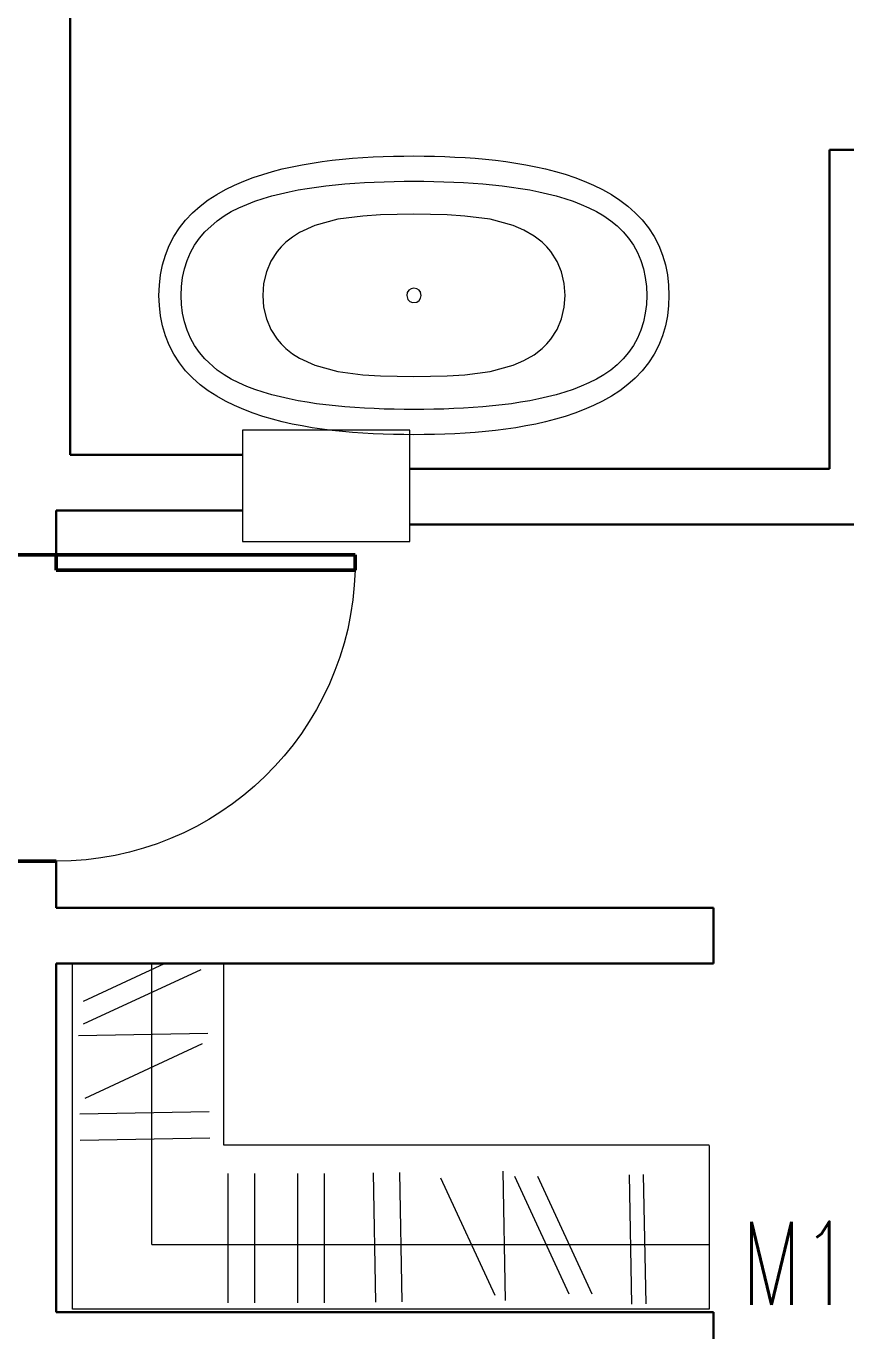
# Model space of a CAD drawing. Header units: inches. Extents: x 675 to 51927, y 19035 to 68555.
# Drawn here: x 34664 to 37604, y 31198 to 35879 of the extents above; entities that cross this region are included whole.
import ezdxf

# ---------------------------------------------------------------- set-up
doc = ezdxf.new("R2010")
doc.units = ezdxf.units.IN
doc.header["$LTSCALE"] = 0.5
doc.header["$MEASUREMENT"] = 0
for name, color, linetype, lineweight in [('00I-FURN', 30, 'Continuous', 9), ('Column', 192, 'Continuous', 13), ('Door 2', 14, 'Continuous', 50), ('Wall', 113, 'Continuous', 50)]:
    doc.layers.add(name, color=color, linetype=linetype, lineweight=lineweight)
doc.layers.add('DOOR Single', color=242, linetype='Continuous')
doc.layers.add('WINDOW_TEXT', color=7, linetype='Continuous')
doc.styles.add('_TCH_WINDOW', font='SIMPLEX', dxfattribs={"height": 3.5, "bigfont": 'GBCBIG'})

# ---------------------------------------------------------------- blocks, each defined once
blk = doc.blocks.new('x1')
at = {"layer": '00I-FURN'}
for p, q in [((16219.1, 35393.3), (16183, 35388.1)), ((16255.3, 35397.8), (16219.1, 35393.3)), ((16291.6, 35401.7), (16255.3, 35397.8)), ((16328.1, 35405), (16291.6, 35401.7)), ((16364.6, 35407.6), (16328.1, 35405)), ((16401.2, 35409.7), (16364.6, 35407.6)), ((16437.9, 35411.3), (16401.2, 35409.7)), ((16474.6, 35412.4), (16437.9, 35411.3)), ((16511.3, 35413.1), (16474.6, 35412.4)), ((16548.1, 35413.3), (16511.3, 35413.1)), ((16584.8, 35413.1), (16548.1, 35413.3)), ((16621.6, 35412.5), (16584.8, 35413.1)), ((16658.3, 35411.4), (16621.6, 35412.5)), ((16694.9, 35409.8), (16658.3, 35411.4)), ((16731.5, 35407.7), (16694.9, 35409.8)), ((16768.1, 35405), (16731.5, 35407.7)), ((16804.5, 35401.7), (16768.1, 35405)), ((16840.9, 35397.8), (16804.5, 35401.7)), ((16877.2, 35393.3), (16840.9, 35397.8)), ((16913.3, 35388), (16877.2, 35393.3)), ((16006.1, 35347.6), (15971.6, 35336.1)), ((16040.9, 35357.9), (16006.1, 35347.6)), ((16076, 35367), (16040.9, 35357.9)), ((16111.4, 35375), (16076, 35367)), ((16147.1, 35382), (16111.4, 35375)), ((16183, 35388.1), (16147.1, 35382)), ((16949.2, 35381.9), (16913.3, 35388)), ((16984.9, 35374.8), (16949.2, 35381.9)), ((17020.3, 35366.8), (16984.9, 35374.8)), ((17055.4, 35357.7), (17020.3, 35366.8)), ((17090.2, 35347.5), (17055.4, 35357.7)), ((17124.5, 35336), (17090.2, 35347.5)), ((15904.1, 35308.8), (15871.6, 35292.8)), ((15937.6, 35323.2), (15904.1, 35308.8)), ((15971.6, 35336.1), (15937.6, 35323.2)), ((16198.7, 35302), (16165.5, 35297.1)), ((16232.3, 35306.3), (16198.7, 35302)), ((16266.4, 35310), (16232.3, 35306.3)), ((16300.8, 35313.2), (16266.3, 35310)), ((16335.5, 35315.9), (16300.8, 35313.2)), ((16370.5, 35318.1), (16335.5, 35315.9)), ((16405.7, 35319.8), (16370.5, 35318.1)), ((16441.2, 35321.1), (16405.7, 35319.8)), ((16476.7, 35322), (16441.2, 35321.1)), ((16512.4, 35322.5), (16476.7, 35322)), ((16548.1, 35322.7), (16512.4, 35322.5)), ((16583.8, 35322.5), (16548.1, 35322.7)), ((16619.5, 35322), (16583.8, 35322.5)), ((16655, 35321.1), (16619.5, 35322)), ((16690.5, 35319.8), (16655, 35321.1)), ((16725.7, 35318.1), (16690.5, 35319.8)), ((16760.7, 35315.9), (16725.7, 35318.1)), ((16795.4, 35313.2), (16760.7, 35315.9)), ((16829.8, 35310), (16795.4, 35313.2)), ((16863.8, 35306.3), (16829.8, 35310)), ((16897.4, 35302), (16863.8, 35306.3)), ((16930.6, 35297.1), (16897.4, 35302)), ((17158.3, 35323.2), (17124.5, 35336)), ((17191.5, 35308.9), (17158.3, 35323.2)), ((17224, 35293), (17191.5, 35308.9)), ((15809.9, 35255.4), (15781.3, 35233.7)), ((15840.1, 35275), (15809.9, 35255.4)), ((15871.6, 35292.8), (15840.1, 35275)), ((16007.4, 35260.8), (15977.7, 35250.8)), ((16037.9, 35269.8), (16007.4, 35260.8)), ((16068.9, 35277.9), (16037.9, 35269.8)), ((16100.6, 35285.1), (16068.9, 35277.9)), ((16132.8, 35291.5), (16100.6, 35285.1)), ((16165.5, 35297.1), (16132.8, 35291.5)), ((16963.3, 35291.5), (16930.6, 35297.1)), ((16995.5, 35285.1), (16963.3, 35291.5)), ((17027.1, 35277.9), (16995.5, 35285.1)), ((17058.2, 35269.8), (17027.1, 35277.9)), ((17088.8, 35260.9), (17058.2, 35269.8)), ((17118.7, 35250.9), (17088.8, 35260.9)), ((17255.5, 35275.3), (17224, 35293)), ((17285.8, 35255.6), (17255.5, 35275.3)), ((17314.8, 35233.8), (17285.8, 35255.6)), ((15754.5, 35209.8), (15729.7, 35183.7)), ((15781.3, 35233.7), (15754.5, 35209.8)), ((15893.5, 35213.6), (15867.4, 35198.2)), ((15920.6, 35227.3), (15893.5, 35213.6)), ((15948.7, 35239.7), (15920.6, 35227.3)), ((15977.7, 35250.8), (15948.7, 35239.7)), ((17147.8, 35239.8), (17118.7, 35250.9)), ((17176, 35227.4), (17147.8, 35239.8)), ((17203.2, 35213.6), (17176, 35227.4)), ((17229.1, 35198.3), (17203.2, 35213.6)), ((17341.9, 35209.8), (17314.8, 35233.8)), ((17366.8, 35183.6), (17341.9, 35209.8)), ((15729.7, 35183.7), (15707.2, 35155.1)), ((15819.4, 35162.4), (15797.9, 35141.5)), ((15842.6, 35181.2), (15819.4, 35162.4)), ((15867.4, 35198.2), (15842.6, 35181.2)), ((16153.6, 35147.4), (16192.4, 35164)), ((16192.4, 35164), (16275.2, 35186.2)), ((16275.2, 35186.2), (16365.2, 35198)), ((16365.2, 35198), (16428.6, 35202.1)), ((16428.6, 35202.1), (16488.3, 35203.8)), ((16488.3, 35203.8), (16548.1, 35204.2)), ((16548.1, 35204.2), (16607.9, 35203.8)), ((16607.9, 35203.8), (16667.6, 35202)), ((16667.6, 35202), (16730.9, 35198)), ((16730.9, 35198), (16821.1, 35186.3)), ((16821.1, 35186.3), (16903.8, 35164)), ((16903.8, 35164), (16958.5, 35138.7)), ((17253.6, 35181.2), (17229.1, 35198.3)), ((17298, 35141.5), (17253.6, 35181.2)), ((17389.3, 35155), (17366.8, 35183.6)), ((15687.3, 35124.5), (15670.3, 35092)), ((15707.2, 35155.1), (15687.3, 35124.5)), ((15778.4, 35118.5), (15761.1, 35093.6)), ((15797.9, 35141.5), (15778.4, 35118.5)), ((16088.5, 35103.8), (16117.1, 35126.2)), ((16117.1, 35126.2), (16153.6, 35147.4)), ((16958.5, 35138.7), (16983.9, 35122.5)), ((16983.9, 35122.5), (17007.6, 35103.7)), ((17317.5, 35118.5), (17298, 35141.5)), ((17334.8, 35093.5), (17317.5, 35118.5)), ((17409.1, 35124.4), (17389.3, 35155)), ((17426, 35092), (17409.1, 35124.4)), ((15670.3, 35092), (15656.5, 35058)), ((15746.3, 35066.8), (15734.2, 35038.4)), ((15761.1, 35093.6), (15746.3, 35066.8)), ((16035.1, 35035.3), (16057.4, 35070.2)), ((16057.4, 35070.2), (16072.2, 35087.7)), ((16072.2, 35087.7), (16088.5, 35103.8)), ((17007.6, 35103.7), (17024, 35087.8)), ((17024, 35087.8), (17038.8, 35070.3)), ((17038.8, 35070.3), (17061.1, 35035.4)), ((17349.7, 35066.8), (17334.8, 35093.5)), ((17361.9, 35038.4), (17349.7, 35066.8)), ((17439.6, 35058), (17426, 35092)), ((15646.2, 35022.9), (15639.1, 34986.8)), ((15656.5, 35058), (15646.2, 35022.9)), ((15734.2, 35038.4), (15725, 35008.4)), ((16018.9, 34997.3), (16035.1, 35035.3)), ((17061.1, 35035.4), (17077.3, 34997.3)), ((17371.2, 35008.5), (17361.9, 35038.4)), ((17449.9, 35022.8), (17439.6, 35058)), ((17457, 34986.7), (17449.9, 35022.8)), ((15639.1, 34986.8), (15635, 34950.2)), ((15718.5, 34977.3), (15714.8, 34945.5)), ((15725, 35008.4), (15718.5, 34977.3)), ((16008.9, 34955.8), (16018.9, 34997.3)), ((17077.3, 34997.3), (17087.3, 34955.8)), ((17377.7, 34977.4), (17371.2, 35008.5)), ((17381.4, 34945.6), (17377.7, 34977.4)), ((17461.1, 34950.1), (17457, 34986.7)), ((15635, 34950.2), (15633.7, 34913.3)), ((15714.8, 34945.5), (15713.5, 34913.3)), ((16005.6, 34913.3), (16008.9, 34955.8)), ((16524, 34923.2), (16529.7, 34931.7)), ((16529.7, 34931.7), (16538.1, 34937.3)), ((16538.1, 34937.3), (16548.1, 34939.3)), ((16548.1, 34939.3), (16558, 34937.3)), ((16558, 34937.3), (16566.5, 34931.7)), ((16566.5, 34931.7), (16572.1, 34923.2)), ((17087.3, 34955.8), (17090.6, 34913.3)), ((17382.6, 34913.3), (17381.4, 34945.6)), ((17462.5, 34913.3), (17461.1, 34950.1)), ((15633.7, 34913.3), (15635, 34876.4)), ((15713.5, 34913.3), (15714.8, 34881.1)), ((15714.8, 34881.1), (15718.5, 34849.2)), ((16008.9, 34870.8), (16005.6, 34913.3)), ((16522.1, 34913.3), (16524.1, 34923.2)), ((16524.1, 34903.3), (16522.1, 34913.3)), ((16529.7, 34894.9), (16524.1, 34903.3)), ((16538.1, 34889.3), (16529.7, 34894.9)), ((16553.2, 34887.8), (16538.1, 34889.3)), ((16562.5, 34891.7), (16553.2, 34887.8)), ((16569.7, 34898.8), (16562.5, 34891.7)), ((16574.1, 34913.3), (16569.7, 34898.8)), ((16572.1, 34923.2), (16574.1, 34913.3)), ((17090.6, 34913.3), (17087.3, 34870.8)), ((17377.7, 34849.1), (17381.4, 34881)), ((17381.4, 34881), (17382.6, 34913.3)), ((17461.1, 34876.5), (17462.5, 34913.3)), ((15635, 34876.4), (15639.1, 34839.7)), ((15639.1, 34839.7), (15646.2, 34803.7)), ((15718.5, 34849.2), (15725, 34818.1)), ((16018.9, 34829.3), (16008.9, 34870.8)), ((17087.3, 34870.8), (17077.3, 34829.3)), ((17371.2, 34818.1), (17377.7, 34849.1)), ((17449.9, 34803.8), (17457, 34839.9)), ((17457, 34839.9), (17461.1, 34876.5)), ((15646.2, 34803.7), (15656.5, 34768.6)), ((15725, 34818.1), (15734.2, 34788.2)), ((15734.2, 34788.2), (15746.3, 34759.7)), ((16035.1, 34791.2), (16018.9, 34829.3)), ((16057.4, 34756.4), (16035.1, 34791.2)), ((17061.1, 34791.1), (17038.8, 34756.2)), ((17077.3, 34829.3), (17061.1, 34791.1)), ((17349.7, 34759.8), (17361.9, 34788.2)), ((17361.9, 34788.2), (17371.2, 34818.1)), ((17439.6, 34768.6), (17449.9, 34803.8)), ((15656.5, 34768.6), (15670.3, 34734.6)), ((15746.3, 34759.7), (15761.1, 34733)), ((16072.2, 34738.9), (16057.4, 34756.4)), ((16088.5, 34722.8), (16072.2, 34738.9)), ((17024, 34738.8), (17007.6, 34722.8)), ((17038.8, 34756.2), (17024, 34738.8)), ((17334.8, 34733), (17349.7, 34759.8)), ((17426, 34734.6), (17439.6, 34768.6)), ((15670.3, 34734.6), (15687.3, 34702.1)), ((15687.3, 34702.1), (15707.2, 34671.4)), ((15761.1, 34733), (15778.4, 34708)), ((15778.4, 34708), (15797.9, 34685.1)), ((16117.1, 34700.3), (16088.5, 34722.8)), ((16153.6, 34679.1), (16117.1, 34700.3)), ((16983.9, 34704.1), (16958.5, 34687.9)), ((17007.6, 34722.8), (16983.9, 34704.1)), ((17298, 34685.1), (17317.5, 34708.1)), ((17317.5, 34708.1), (17334.8, 34733)), ((17389.3, 34671.5), (17409.1, 34702.2)), ((17409.1, 34702.2), (17426, 34734.6)), ((15707.2, 34671.4), (15729.7, 34642.9)), ((15729.7, 34642.9), (15754.5, 34616.7)), ((15797.9, 34685.1), (15819.4, 34664.2)), ((15819.4, 34664.2), (15842.6, 34645.3)), ((15842.6, 34645.3), (15867.4, 34628.3)), ((16192.4, 34662.6), (16153.6, 34679.1)), ((16275.2, 34640.4), (16192.4, 34662.6)), ((16903.8, 34662.5), (16821.1, 34640.3)), ((16958.5, 34687.9), (16903.8, 34662.5)), ((17229.1, 34628.3), (17253.6, 34645.3)), ((17253.6, 34645.3), (17298, 34685.1)), ((17341.9, 34616.8), (17366.8, 34643)), ((17366.8, 34643), (17389.3, 34671.5)), ((15754.5, 34616.7), (15781.3, 34592.9)), ((15867.4, 34628.3), (15893.5, 34613)), ((15893.5, 34613), (15920.6, 34599.2)), ((15920.6, 34599.2), (15948.7, 34586.9)), ((16365.2, 34628.6), (16275.2, 34640.4)), ((16428.6, 34624.5), (16365.2, 34628.6)), ((16488.3, 34622.8), (16428.6, 34624.5)), ((16548.1, 34622.3), (16488.3, 34622.8)), ((16607.9, 34622.8), (16548.1, 34622.3)), ((16667.6, 34624.6), (16607.9, 34622.8)), ((16730.9, 34628.6), (16667.6, 34624.6)), ((16821.1, 34640.3), (16730.9, 34628.6)), ((17147.8, 34586.8), (17176, 34599.2)), ((17176, 34599.2), (17203.2, 34613)), ((17203.2, 34613), (17229.1, 34628.3)), ((17314.8, 34592.8), (17341.9, 34616.8)), ((15781.3, 34592.9), (15809.9, 34571.2)), ((15809.9, 34571.2), (15840.1, 34551.5)), ((15840.1, 34551.5), (15871.6, 34533.8)), ((15948.7, 34586.9), (15977.7, 34575.7)), ((15977.7, 34575.7), (16007.4, 34565.8)), ((16007.4, 34565.8), (16037.9, 34556.8)), ((16037.9, 34556.8), (16068.9, 34548.7)), ((17027.1, 34548.7), (17058.2, 34556.7)), ((17058.2, 34556.7), (17088.8, 34565.7)), ((17088.8, 34565.7), (17118.7, 34575.7)), ((17118.7, 34575.7), (17147.8, 34586.8)), ((17224, 34533.6), (17255.5, 34551.3)), ((17255.5, 34551.3), (17285.8, 34571)), ((17285.8, 34571), (17314.8, 34592.8)), ((15871.6, 34533.8), (15904.1, 34517.8)), ((15904.1, 34517.8), (15937.6, 34503.4)), ((15937.6, 34503.4), (15971.6, 34490.5)), ((16068.9, 34548.7), (16100.6, 34541.5)), ((16100.6, 34541.5), (16132.8, 34535.1)), ((16132.8, 34535.1), (16165.5, 34529.5)), ((16165.5, 34529.5), (16198.7, 34524.5)), ((16198.7, 34524.5), (16232.3, 34520.2)), ((16232.3, 34520.2), (16266.4, 34516.5)), ((16266.4, 34516.5), (16300.8, 34513.4)), ((16300.8, 34513.4), (16335.5, 34510.7)), ((16335.5, 34510.7), (16370.5, 34508.5)), ((16370.5, 34508.5), (16405.7, 34506.8)), ((16405.7, 34506.8), (16441.2, 34505.5)), ((16441.2, 34505.5), (16476.7, 34504.6)), ((16476.7, 34504.6), (16512.4, 34504.1)), ((16512.4, 34504.1), (16548.1, 34503.9)), ((16548.1, 34503.9), (16583.8, 34504.1)), ((16583.8, 34504.1), (16619.5, 34504.6)), ((16619.5, 34504.6), (16655, 34505.5)), ((16655, 34505.5), (16690.5, 34506.8)), ((16690.5, 34506.8), (16725.7, 34508.5)), ((16725.7, 34508.5), (16760.7, 34510.7)), ((16760.7, 34510.7), (16795.4, 34513.4)), ((16795.4, 34513.4), (16829.8, 34516.5)), ((16829.8, 34516.5), (16863.8, 34520.2)), ((16863.8, 34520.2), (16897.4, 34524.5)), ((16897.4, 34524.5), (16930.6, 34529.5)), ((16930.6, 34529.5), (16963.3, 34535.1)), ((16963.3, 34535.1), (16995.5, 34541.5)), ((16995.5, 34541.5), (17027.1, 34548.7)), ((17124.5, 34490.5), (17158.3, 34503.3)), ((17158.3, 34503.3), (17191.5, 34517.6)), ((17191.5, 34517.6), (17224, 34533.6)), ((15971.6, 34490.5), (16006.1, 34479)), ((16006.1, 34479), (16040.9, 34468.7)), ((16040.9, 34468.7), (16076, 34459.6)), ((16076, 34459.6), (16111.4, 34451.6)), ((16984.9, 34451.7), (17020.3, 34459.8)), ((17020.3, 34459.8), (17055.4, 34468.8)), ((17055.4, 34468.8), (17090.2, 34479.1)), ((17090.2, 34479.1), (17124.5, 34490.5)), ((16111.4, 34451.6), (16147.1, 34444.6)), ((16147.1, 34444.6), (16183, 34438.5)), ((16183, 34438.5), (16219.1, 34433.3)), ((16219.1, 34433.3), (16255.3, 34428.7)), ((16255.3, 34428.7), (16291.6, 34424.9)), ((16291.6, 34424.9), (16328.1, 34421.6)), ((16328.1, 34421.6), (16364.6, 34418.9)), ((16364.6, 34418.9), (16401.2, 34416.8)), ((16401.2, 34416.8), (16437.9, 34415.2)), ((16437.9, 34415.2), (16474.6, 34414.1)), ((16474.6, 34414.1), (16511.3, 34413.5)), ((16511.3, 34413.5), (16548.1, 34413.3)), ((16548.1, 34413.3), (16584.8, 34413.5)), ((16584.8, 34413.5), (16621.6, 34414.1)), ((16621.6, 34414.1), (16658.3, 34415.2)), ((16658.3, 34415.2), (16694.9, 34416.8)), ((16694.9, 34416.8), (16731.5, 34418.9)), ((16731.5, 34418.9), (16768.1, 34421.6)), ((16768.1, 34421.6), (16804.5, 34424.8)), ((16804.5, 34424.8), (16840.9, 34428.7)), ((16840.9, 34428.7), (16877.2, 34433.3)), ((16877.2, 34433.3), (16913.3, 34438.6)), ((16913.3, 34438.6), (16949.2, 34444.7)), ((16949.2, 34444.7), (16984.9, 34451.7))]:
    blk.add_line(p, q, dxfattribs=at)
blk = doc.blocks.new('$DorLib2D$00000001')
for p, q in [((0.45, 0.975), (0.5, 0.975)), ((0.45, 0), (0.45, 0.975)), ((0.5, 0), (0.5, 0.975)), ((0.5, 0), (0.45, 0))]:
    blk.add_line(p, q)
at = {"lineweight": 13}
blk.add_arc((0.475, 0), 0.975, 91.4693, 180, dxfattribs=at)

msp = doc.modelspace()

# ---------------------------------------------------------------- linework, layer by layer
at = {"layer": '00I-FURN', "lineweight": 20}
for p, q in [((34830, 31276.3), (34830, 32516.2)), ((35371.4, 32516.2), (35371.4, 31865.6)), ((35371.4, 31865.6), (37113.5, 31865.6)), ((37113.5, 31863.7), (37113.5, 31276.3)), ((37113.5, 31276.3), (34830, 31276.3))]:
    msp.add_line(p, q, dxfattribs=at)
at = {"layer": '00I-FURN'}
for p, q in [((34870.1, 32381.5), (35160.3, 32516.2)), ((34870.1, 32299.1), (35291.4, 32494.6)), ((35115.2, 31507.5), (35115.2, 32516.2)), ((34851.2, 32257.5), (35315.5, 32266.5)), ((34875.2, 32033.5), (35296.5, 32228.9)), ((34856, 31976.2), (35320.4, 31985.2)), ((34857.8, 31881.8), (35322.2, 31890.8)), ((35388.5, 31298.7), (35388.5, 31763.2)), ((35482.9, 31763.2), (35482.9, 31298.7)), ((35638.5, 31298.7), (35638.5, 31763.2)), ((35733, 31763.2), (35733, 31298.7)), ((35907.9, 31764.9), (35916.9, 31300.5)), ((36002.3, 31766.7), (36011.3, 31302.3)), ((36149.3, 31747.5), (36344.7, 31326.2)), ((36373.3, 31771.5), (36382.3, 31307.2)), ((36414.9, 31752.6), (36610.4, 31331.3)), ((36497.3, 31752.6), (36692.8, 31331.3)), ((36826.1, 31757.8), (36835.1, 31293.5)), ((36876.9, 31758.8), (36885.9, 31294.5)), ((35115.2, 31507.5), (37113.5, 31507.5))]:
    msp.add_line(p, q, dxfattribs=at)
at = {"layer": 'Column'}
for p, q in [((35439.4, 34429.8), (35439.4, 34029.8)), ((36039.4, 34429.8), (35439.4, 34429.8)), ((36039.4, 34029.8), (36039.4, 34429.8)), ((35439.4, 34029.8), (36039.4, 34029.8))]:
    msp.add_line(p, q, dxfattribs=at)
at = {"layer": 'Wall', "lineweight": 30}
for p, q in [((34821.4, 37747.9), (34821.4, 34341.3)), ((37544.8, 35435.4), (37544.8, 34291.3)), ((37544.8, 35435.4), (37744.8, 35435.4)), ((35439.4, 34341.3), (34821.4, 34341.3)), ((37544.8, 34291.3), (36039.4, 34291.3)), ((34771.4, 34141.3), (34771.4, 33982.9)), ((35439.4, 34141.3), (34771.4, 34141.3)), ((39259.1, 34091.3), (36039.4, 34091.3)), ((34771.4, 32882.9), (34771.4, 32716.2)), ((34771.4, 32716.2), (37128.7, 32716.2)), ((37128.7, 32716.2), (37128.7, 32516.2)), ((34771.4, 32516.2), (34771.4, 31265.6)), ((34771.4, 32516.2), (37128.7, 32516.2)), ((34771.4, 31265.6), (37128.7, 31265.6)), ((37128.7, 31265.6), (37128.7, 31065.6))]:
    msp.add_line(p, q, dxfattribs=at)
at = {"layer": 'Wall'}
for p, q in [((34771.4, 33982.9), (34571.4, 33982.9)), ((34771.4, 32882.9), (34571.4, 32882.9))]:
    msp.add_line(p, q, dxfattribs=at)

# ---------------------------------------------------------------- block references
at = {"layer": 'Door 2'}
ref = msp.add_blockref('$DorLib2D$00000001', (34771.4, 33432.9), dxfattribs=dict(at, xscale=-1100, yscale=1100, zscale=1100, rotation=270))
ref.add_attrib('A', 'M1123', (34545.2, 32982.9), dxfattribs={"layer": 'WINDOW_TEXT', "ltscale": 20, "height": 297.5, "rotation": 90, "style": '_TCH_WINDOW', "width": 0.705882})
at = {"layer": 'DOOR Single'}
ref = msp.add_blockref('$DorLib2D$00000001', (37678.7, 31065.6), dxfattribs=dict(at, xscale=-1100, yscale=1100, zscale=1100, rotation=180))
ref.add_attrib('A', 'M1123', (37228.7, 31291.8), dxfattribs={"layer": 'WINDOW_TEXT', "ltscale": 20, "height": 297.5, "style": '_TCH_WINDOW', "width": 0.705882})
at = {"layer": 'Wall', "xscale": -1}
msp.add_blockref('x1', (52602.8, 0), dxfattribs=at)

doc.saveas('drawing.dxf')
